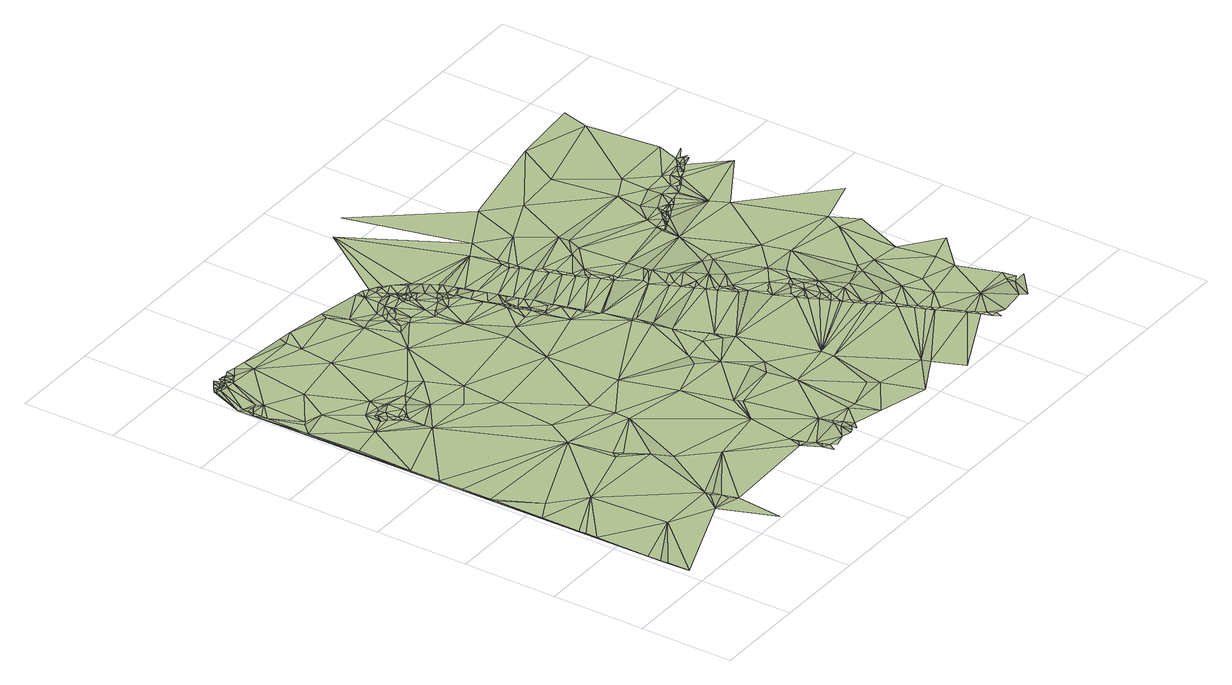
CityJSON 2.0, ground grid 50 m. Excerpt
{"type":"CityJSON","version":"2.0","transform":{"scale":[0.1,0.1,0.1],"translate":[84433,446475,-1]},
"CityObjects":{
"terrain1":{"type":"TINRelief","geometry":[{"type":"CompositeSurface","lod":"1","boundaries":[[[0,1,2]],[[0,2,3]],[[4,3,5]],[[0,6,1]],[[6,2,1]],[[4,5,7]],[[6,3,2]],[[4,8,3]],[[6,5,3]],[[9,8,4]],[[10,7,5]],[[10,4,7]],[[10,9,4]],[[11,8,9]],[[0,12,6]],[[13,14,8]],[[11,13,8]],[[10,5,6]],[[3,8,15]],[[10,11,9]],[[14,16,17]],[[14,15,8]],[[14,17,15]],[[10,6,18]],[[19,14,13]],[[11,19,13]],[[20,21,17]],[[18,6,12]],[[19,16,14]],[[16,22,17]],[[20,17,23]],[[17,21,15]],[[10,19,11]],[[24,25,12]],[[20,23,21]],[[25,26,12]],[[26,27,12]],[[18,12,28]],[[27,28,12]],[[29,21,30]],[[29,15,21]],[[22,23,17]],[[25,27,26]],[[31,18,28]],[[31,28,27]],[[29,32,15]],[[33,10,18]],[[30,21,34]],[[29,30,35]],[[32,36,15]],[[36,37,15]],[[21,23,34]],[[38,39,15]],[[37,38,15]],[[19,22,16]],[[38,40,39]],[[35,30,34]],[[29,41,32]],[[42,37,36]],[[29,35,41]],[[42,38,37]],[[41,36,32]],[[42,40,38]],[[43,19,10]],[[33,43,10]],[[41,42,36]],[[44,40,42]],[[45,39,40]],[[44,42,41]],[[46,34,23]],[[47,48,39]],[[49,23,50]],[[45,47,39]],[[46,23,49]],[[51,27,25]],[[44,52,40]],[[53,23,22]],[[51,18,31]],[[51,31,27]],[[54,50,23]],[[55,35,34]],[[54,23,53]],[[55,41,35]],[[52,45,40]],[[49,50,56]],[[57,48,47]],[[44,41,58]],[[46,49,59]],[[49,56,59]],[[45,57,47]],[[57,60,48]],[[61,56,50]],[[61,50,62]],[[54,62,50]],[[63,33,18]],[[64,57,45]],[[65,61,62]],[[65,62,54]],[[66,60,57]],[[54,53,67]],[[68,59,56]],[[64,66,57]],[[61,68,56]],[[52,64,45]],[[44,58,52]],[[69,46,59]],[[70,34,46]],[[71,43,72]],[[66,73,60]],[[65,54,74]],[[65,68,61]],[[54,67,74]],[[75,66,64]],[[71,19,43]],[[68,69,59]],[[76,60,73]],[[52,77,64]],[[33,72,43]],[[78,71,72]],[[79,73,66]],[[65,74,80]],[[77,75,64]],[[63,18,51]],[[74,67,80]],[[75,79,66]],[[69,81,46]],[[79,76,73]],[[33,78,72]],[[82,77,52]],[[55,34,70]],[[65,83,68]],[[82,75,77]],[[82,79,75]],[[65,80,83]],[[53,22,84]],[[85,76,79]],[[58,82,52]],[[82,85,79]],[[70,46,81]],[[68,86,69]],[[67,53,84]],[[87,22,19]],[[58,88,82]],[[89,85,82]],[[68,83,86]],[[69,86,81]],[[88,89,82]],[[90,58,41]],[[67,84,80]],[[90,41,55]],[[89,91,85]],[[92,88,58]],[[80,93,83]],[[92,89,88]],[[81,86,94]],[[95,91,89]],[[70,81,94]],[[92,95,89]],[[96,92,58]],[[86,83,93]],[[96,95,92]],[[80,84,93]],[[51,25,97]],[[98,95,99]],[[100,84,22]],[[96,99,95]],[[101,71,78]],[[101,19,71]],[[86,102,94]],[[103,99,96]],[[90,96,58]],[[70,94,102]],[[86,93,102]],[[87,104,22]],[[101,78,33]],[[104,100,22]],[[101,33,63]],[[103,96,105]],[[84,106,93]],[[106,102,93]],[[90,105,96]],[[107,55,70]],[[108,87,19]],[[70,102,109]],[[90,110,105]],[[107,90,55]],[[84,111,106]],[[101,108,19]],[[112,84,100]],[[111,102,106]],[[63,51,113]],[[107,70,109]],[[114,104,87]],[[112,100,104]],[[111,109,102]],[[112,111,84]],[[51,97,115]],[[101,63,113]],[[108,114,87]],[[90,116,110]],[[107,117,90]],[[51,115,113]],[[118,119,97]],[[120,121,97]],[[115,97,121]],[[119,120,97]],[[122,118,123]],[[120,115,121]],[[124,119,118]],[[122,124,118]],[[90,117,116]],[[122,119,124]],[[110,116,125]],[[126,119,122]],[[111,127,109]],[[126,122,128]],[[127,107,109]],[[112,127,111]],[[101,129,108]],[[130,115,120]],[[130,120,119]],[[112,104,131]],[[108,132,114]],[[114,131,104]],[[126,133,119]],[[101,113,129]],[[130,113,115]],[[134,116,117]],[[135,117,107]],[[126,136,137]],[[130,119,133]],[[134,125,116]],[[126,137,133]],[[136,138,137]],[[129,132,108]],[[138,139,137]],[[135,107,127]],[[139,140,137]],[[141,113,130]],[[140,133,137]],[[142,143,139]],[[114,132,131]],[[144,113,145]],[[141,145,113]],[[146,130,133]],[[144,129,113]],[[134,117,147]],[[140,146,133]],[[139,143,140]],[[112,148,127]],[[141,144,145]],[[147,117,135]],[[149,130,146]],[[112,131,148]],[[149,146,140]],[[143,149,140]],[[135,127,150]],[[151,149,143]],[[134,147,152]],[[141,130,153]],[[127,154,150]],[[155,132,129]],[[156,144,141]],[[157,129,144]],[[153,130,149]],[[147,135,158]],[[135,150,159]],[[151,160,149]],[[135,161,158]],[[147,158,152]],[[135,159,161]],[[127,162,154]],[[159,150,163]],[[148,162,127]],[[150,154,163]],[[153,149,160]],[[158,161,164]],[[165,159,163]],[[165,163,154]],[[161,159,166]],[[156,141,153]],[[155,167,132]],[[157,155,129]],[[161,166,164]],[[165,168,159]],[[169,144,156]],[[170,148,131]],[[168,166,159]],[[165,154,171]],[[169,157,144]],[[151,172,160]],[[173,131,132]],[[152,158,174]],[[165,175,168]],[[165,171,175]],[[158,164,176]],[[154,177,171]],[[178,164,166]],[[178,166,168]],[[154,162,177]],[[179,153,160]],[[180,168,175]],[[170,162,148]],[[181,175,171]],[[178,168,180]],[[181,180,175]],[[178,182,164]],[[158,176,174]],[[177,162,183]],[[184,171,177]],[[185,132,167]],[[179,160,172]],[[178,180,181]],[[170,131,186]],[[187,172,151]],[[181,171,184]],[[157,167,155]],[[182,176,164]],[[177,183,188]],[[189,156,153]],[[183,162,190]],[[184,177,188]],[[178,181,191]],[[189,169,156]],[[192,181,184]],[[178,193,182]],[[189,157,169]],[[183,190,188]],[[170,194,162]],[[191,181,192]],[[182,195,176]],[[178,191,193]],[[196,192,184]],[[184,188,197]],[[185,173,132]],[[182,193,195]],[[157,198,167]],[[199,174,176]],[[173,186,131]],[[200,190,162]],[[201,196,184]],[[188,190,197]],[[202,191,192]],[[203,176,195]],[[196,202,192]],[[204,153,179]],[[201,184,197]],[[205,199,176]],[[170,206,207]],[[202,208,191]],[[209,193,191]],[[170,207,194]],[[208,209,191]],[[210,202,196]],[[211,195,193]],[[212,205,176]],[[203,212,176]],[[210,196,201]],[[213,189,153]],[[214,162,194]],[[215,208,202]],[[211,203,195]],[[214,200,162]],[[215,202,210]],[[209,211,193]],[[216,197,190]],[[170,186,206]],[[217,208,215]],[[218,209,208]],[[204,179,172]],[[218,208,217]],[[218,211,209]],[[219,157,189]],[[215,210,220]],[[221,216,190]],[[222,201,197]],[[210,201,223]],[[217,215,220]],[[224,205,212]],[[225,203,211]],[[222,197,216]],[[218,217,226]],[[210,223,220]],[[217,220,226]],[[227,212,203]],[[221,190,228]],[[157,229,198]],[[198,230,167]],[[231,201,222]],[[231,223,201]],[[207,206,232]],[[200,228,190]],[[207,233,194]],[[227,224,212]],[[225,227,203]],[[234,222,216]],[[207,232,233]],[[226,220,235]],[[213,153,204]],[[221,234,216]],[[218,236,211]],[[220,223,235]],[[187,237,172]],[[225,211,236]],[[231,235,223]],[[230,185,167]],[[238,224,227]],[[186,239,206]],[[240,218,226]],[[221,241,234]],[[242,222,234]],[[232,206,243]],[[225,238,227]],[[243,206,239]],[[219,229,157]],[[242,231,222]],[[194,233,244]],[[221,228,245]],[[232,246,233]],[[240,226,235]],[[214,194,247]],[[221,248,241]],[[225,236,238]],[[194,244,247]],[[221,245,248]],[[242,234,241]],[[214,249,200]],[[244,233,250]],[[240,236,218]],[[233,246,250]],[[200,251,228]],[[252,232,243]],[[252,243,239]],[[232,253,246]],[[249,251,200]],[[214,247,249]],[[251,245,228]],[[252,253,232]],[[250,246,253]],[[254,241,248]],[[242,241,254]],[[186,255,239]],[[256,235,231]],[[247,244,257]],[[244,250,257]],[[213,219,189]],[[258,238,236]],[[259,231,242]],[[204,172,237]],[[252,239,255]],[[198,229,260]],[[198,260,230]],[[240,235,256]],[[261,245,251]],[[262,248,245]],[[240,263,236]],[[252,264,253]],[[265,251,249]],[[186,266,267]],[[250,253,268]],[[247,269,249]],[[186,267,255]],[[173,270,186]],[[254,248,262]],[[271,266,186]],[[272,242,254]],[[258,236,263]],[[250,273,257]],[[259,256,231]],[[247,257,269]],[[270,271,186]],[[252,274,264]],[[240,256,263]],[[252,255,274]],[[261,262,245]],[[187,275,237]],[[276,185,230]],[[229,277,260]],[[278,259,242]],[[264,279,253]],[[230,260,277]],[[250,268,273]],[[261,251,265]],[[268,253,279]],[[185,280,173]],[[219,277,229]],[[272,278,242]],[[265,249,269]],[[256,258,263]],[[254,262,281]],[[276,280,185]],[[272,254,281]],[[257,282,283]],[[269,257,283]],[[257,273,282]],[[280,284,173]],[[285,267,266]],[[284,270,173]],[[255,267,286]],[[271,287,266]],[[285,266,287]],[[274,255,286]],[[264,274,288]],[[285,286,267]],[[289,256,259]],[[264,288,279]],[[285,287,271]],[[289,259,278]],[[274,286,288]],[[290,262,261]],[[273,268,291]],[[268,279,291]],[[289,278,272]],[[261,265,292]],[[269,283,282]],[[290,281,262]],[[282,273,291]],[[290,261,292]],[[292,265,269]],[[293,224,238]],[[293,238,258]],[[294,258,256]],[[295,292,269]],[[288,296,279]],[[288,286,297]],[[298,291,279]],[[285,299,286]],[[300,269,282]],[[301,271,270]],[[302,282,291]],[[294,256,289]],[[303,290,292]],[[285,271,301]],[[276,230,304]],[[230,277,305]],[[280,306,284]],[[294,289,272]],[[284,306,270]],[[294,272,281]],[[276,307,280]],[[294,281,290]],[[219,308,277]],[[213,309,219]],[[213,204,310]],[[204,237,311]],[[293,258,294]],[[295,269,300]],[[295,303,292]],[[300,282,302]],[[302,291,298]],[[296,298,279]],[[288,297,296]],[[299,297,286]],[[285,312,299]],[[294,290,303]],[[285,301,312]],[[301,270,313]],[[275,314,237]],[[270,306,313]],[[280,307,306]],[[230,305,304]],[[276,315,307]],[[316,275,317]],[[276,304,315]],[[277,318,305]],[[277,308,318]],[[219,319,308]],[[219,320,319]],[[295,300,321]],[[219,309,320]],[[321,300,302]],[[295,322,303]],[[295,321,322]],[[213,323,309]],[[324,302,298]],[[325,298,296]],[[213,326,323]],[[296,297,327]],[[324,298,325]],[[325,296,327]],[[213,328,326]],[[322,329,303]],[[299,330,297]],[[213,331,328]],[[294,303,329]],[[213,332,331]],[[299,333,330]],[[299,312,333]],[[213,334,332]],[[312,301,335]],[[204,336,310]],[[213,310,334]],[[327,297,337]],[[330,337,297]],[[333,312,338]],[[312,335,338]],[[204,311,336]],[[335,301,338]],[[301,339,338]],[[301,313,339]],[[333,337,330]],[[293,294,340]],[[333,338,337]],[[306,307,341]],[[340,294,329]],[[324,325,342]],[[325,327,342]],[[341,307,343]],[[315,343,307]],[[237,344,311]],[[304,345,315]],[[313,306,346]],[[237,347,344]],[[237,314,347]],[[305,348,304]],[[322,321,349]],[[339,313,350]],[[327,337,342]],[[351,306,341]],[[352,305,318]],[[353,315,345]],[[339,354,338]],[[322,349,329]],[[353,345,304]],[[316,314,275]],[[353,304,348]],[[352,318,355]],[[321,302,356]],[[357,341,343]],[[358,318,308]],[[324,356,302]],[[355,318,358]],[[338,354,337]],[[358,308,359]],[[351,346,306]],[[315,360,343]],[[359,308,319]],[[361,316,317]],[[358,359,362]],[[355,358,362]],[[313,346,350]],[[357,351,341]],[[363,348,305]],[[353,360,315]],[[352,363,305]],[[359,319,364]],[[362,359,364]],[[319,320,365]],[[339,350,354]],[[340,329,349]],[[352,355,363]],[[357,343,360]],[[353,348,363]],[[309,366,320]],[[351,350,346]],[[367,355,362]],[[323,368,309]],[[319,365,369]],[[326,370,323]],[[364,319,369]],[[367,362,364]],[[324,342,356]],[[365,320,369]],[[337,371,342]],[[372,320,366]],[[353,363,360]],[[328,373,326]],[[354,371,337]],[[374,366,309]],[[374,309,368]],[[367,363,355]],[[374,368,323]],[[331,375,328]],[[374,323,370]],[[331,332,375]],[[376,370,326]],[[376,326,373]],[[321,356,349]],[[332,334,377]],[[378,373,328]],[[375,378,328]],[[334,379,377]],[[372,380,320]],[[374,372,366]],[[334,310,379]],[[320,380,369]],[[376,374,370]],[[379,310,381]],[[310,336,381]],[[376,373,378]],[[357,382,351]],[[381,336,383]],[[375,332,384]],[[357,360,382]],[[336,311,385]],[[336,385,383]],[[332,377,384]],[[374,386,372]],[[387,385,311]],[[377,379,384]],[[344,387,311]],[[372,386,380]],[[376,388,374]],[[375,384,378]],[[363,382,360]],[[367,364,389]],[[376,378,388]],[[344,390,387]],[[364,369,389]],[[344,347,390]],[[391,379,381]],[[342,371,392]],[[393,386,374]],[[394,340,395]],[[347,314,396]],[[390,347,397]],[[347,396,397]],[[391,381,383]],[[396,314,397]],[[393,374,388]],[[398,397,314]],[[391,383,385]],[[369,380,399]],[[367,400,363]],[[401,398,314]],[[380,386,399]],[[342,392,356]],[[401,314,316]],[[378,402,388]],[[393,399,386]],[[351,403,350]],[[340,349,395]],[[378,384,402]],[[404,401,316]],[[379,405,384]],[[361,404,316]],[[393,388,402]],[[391,405,379]],[[406,385,387]],[[354,350,403]],[[407,404,361]],[[408,407,361]],[[406,387,390]],[[389,369,399]],[[393,402,399]],[[363,400,382]],[[409,407,408]],[[409,408,410]],[[411,390,397]],[[411,397,398]],[[367,389,400]],[[406,391,385]],[[402,384,405]],[[409,412,407]],[[402,413,399]],[[414,398,401]],[[351,382,403]],[[414,401,404]],[[389,399,413]],[[354,415,371]],[[406,390,411]],[[414,404,407]],[[400,416,382]],[[412,414,407]],[[414,411,398]],[[417,402,405]],[[418,349,356]],[[419,405,391]],[[371,420,392]],[[419,391,406]],[[403,382,416]],[[402,421,413]],[[354,403,422]],[[395,349,418]],[[423,400,389]],[[389,413,421]],[[406,411,424]],[[425,414,412]],[[354,422,415]],[[419,417,405]],[[423,416,400]],[[417,421,402]],[[356,392,426]],[[415,420,371]],[[423,403,416]],[[423,389,421]],[[419,406,427]],[[406,424,427]],[[419,428,417]],[[429,411,414]],[[417,428,421]],[[429,424,411]],[[425,430,414]],[[403,431,422]],[[419,427,428]],[[432,433,425]],[[418,356,426]],[[431,415,422]],[[403,434,431]],[[392,420,426]],[[435,414,430]],[[436,415,431]],[[425,433,430]],[[436,431,434]],[[437,414,435]],[[436,438,415]],[[403,439,434]],[[437,429,414]],[[436,434,438]],[[440,427,424]],[[438,441,415]],[[441,420,415]],[[432,442,433]],[[434,443,438]],[[433,435,430]],[[438,443,441]],[[440,424,429]],[[434,439,443]],[[428,444,421]],[[445,435,433]],[[443,446,441]],[[447,403,423]],[[441,448,420]],[[428,427,444]],[[445,437,435]],[[443,439,446]],[[441,446,448]],[[449,423,421]],[[450,395,418]],[[439,451,446]],[[448,452,420]],[[448,446,451]],[[453,439,403]],[[440,454,427]],[[420,452,455]],[[439,456,451]],[[448,451,457]],[[451,456,457]],[[426,420,455]],[[448,457,458]],[[439,459,456]],[[418,426,460]],[[448,458,452]],[[454,444,427]],[[457,456,459]],[[457,461,458]],[[458,462,452]],[[457,459,461]],[[447,453,403]],[[458,461,462]],[[463,440,429]],[[453,459,439]],[[449,421,444]],[[464,452,462]],[[465,461,459]],[[466,455,452]],[[465,462,461]],[[449,447,423]],[[463,454,440]],[[464,462,465]],[[464,466,452]],[[467,426,455]],[[465,459,453]],[[450,418,460]],[[464,465,468]],[[464,468,469]],[[465,470,468]],[[466,467,455]],[[464,469,466]],[[468,470,469]],[[465,453,470]],[[454,471,444]],[[472,460,426]],[[470,473,469]],[[470,453,473]],[[469,473,466]],[[472,426,467]],[[473,474,466]],[[453,474,473]],[[471,449,444]],[[475,467,466]],[[474,475,466]],[[453,476,474]],[[474,477,475]],[[474,476,477]],[[472,467,478]],[[475,478,467]],[[453,479,476]],[[475,477,480]],[[477,476,480]],[[475,480,481]],[[481,480,476]],[[482,447,449]],[[475,481,483]],[[481,476,479]],[[484,453,447]],[[475,483,478]],[[481,479,483]],[[485,460,472]],[[483,479,486]],[[484,479,453]],[[479,487,486]],[[483,486,488]],[[483,489,478]],[[485,450,460]],[[486,487,488]],[[490,472,478]],[[483,488,489]],[[488,487,491]],[[491,487,492]],[[488,491,493]],[[488,493,489]],[[494,478,489]],[[491,492,493]],[[492,487,495]],[[484,487,479]],[[492,495,493]],[[489,493,496]],[[493,495,496]],[[494,489,496]],[[497,496,495]],[[490,478,494]],[[484,495,487]],[[497,498,496]],[[497,495,499]],[[485,472,490]],[[494,496,498]],[[497,499,498]],[[494,498,500]],[[500,498,501]],[[494,500,502]],[[485,503,450]]]}]}
},
"vertices":[
[32,90,17],[32,210,16],[30,250,14],[29,320,14],[25,710,16],[26,610,16],[322,410,15],[27,670,16],[20,1180,18],[23,920,14],[299,830,18],[141,980,14],[545,290,19],[20,1210,17],[19,1370,17],[5,2540,10],[21,1500,17],[17,1660,15],[635,410,16],[637,1190,16],[27,1960,16],[16,2240,15],[387,1790,15],[207,1990,14],[658,0,17],[681,250,19],[658,290,16],[659,330,18],[637,380,13],[25,2480,11],[75,2300,12],[658,380,13],[26,2510,11],[770,810,18],[185,2280,18],[95,2310,15],[26,2560,12],[27,2560,12],[26,2590,10],[4,2630,11],[27,2620,11],[113,2560,9],[71,2590,9],[658,930,17],[93,2590,11],[95,2790,15],[300,2110,15],[72,2800,16],[71,2810,17],[296,2020,15],[319,2000,15],[974,540,17],[139,2780,17],[387,1830,12],[365,1940,15],[293,2450,15],[320,2050,23],[95,2810,17],[185,2780,17],[319,2070,15],[95,2830,18],[341,2010,23],[341,1980,15],[817,710,14],[116,2800,17],[364,1970,23],[115,2810,17],[387,1920,15],[363,2040,23],[365,2080,15],[413,2160,16],[681,960,16],[683,920,21],[115,2840,24],[387,1940,23],[140,2810,17],[138,2860,23],[139,2800,17],[706,920,16],[140,2830,18],[408,1950,22],[386,2100,15],[162,2810,17],[432,1990,22],[549,1910,14],[162,2830,17],[429,2070,21],[724,1340,13],[184,2800,17],[184,2830,17],[342,2770,16],[184,2860,10],[207,2800,17],[477,2000,21],[431,2090,15],[207,2840,17],[238,2810,17],[1223,270,19],[205,2860,8],[229,2850,9],[637,1780,17],[974,1070,15],[544,2050,19],[250,2860,15],[745,1640,19],[297,2850,14],[544,2020,15],[591,2500,15],[975,1150,16],[656,2110,17],[364,2840,14],[702,2050,14],[771,1870,17],[1288,590,16],[961,1280,18],[1244,340,17],[612,2770,14],[612,2680,15],[1266,170,23],[1289,220,18],[1265,260,18],[1243,290,22],[1313,160,17],[1289,120,16],[1290,190,24],[635,2820,9],[1403,150,16],[892,2270,17],[1334,130,17],[1311,1010,14],[1469,330,18],[1199,1690,15],[1222,1300,16],[1469,240,22],[707,2810,12],[926,2540,16],[1445,130,24],[1468,200,20],[1471,140,24],[1491,160,25],[1513,220,16],[1401,710,16],[1492,130,23],[1535,170,15],[1380,750,15],[1381,730,20],[1493,270,15],[903,2740,15],[1241,1940,16],[1627,270,15],[995,2380,13],[1693,130,14],[926,2780,9],[1689,600,18],[1082,2390,18],[1535,1080,18],[1672,760,12],[1626,990,15],[950,2640,16],[1040,2490,15],[1670,260,18],[994,2560,13],[1218,2170,19],[1040,2410,15],[1062,2560,16],[1062,2460,22],[1062,2530,16],[1580,1140,13],[1085,2510,25],[1671,850,16],[1330,1950,20],[1128,2410,16],[1897,270,13],[1692,1540,13],[1151,2740,12],[1107,2480,23],[1152,2690,14],[1197,2320,16],[1130,2560,26],[1858,320,17],[1129,2520,26],[1150,2520,17],[1152,2610,16],[1220,2320,19],[1218,2390,17],[1714,1440,13],[1534,1780,14],[1963,60,15],[1241,2350,16],[1741,820,12],[1287,2310,22],[1220,2540,27],[1217,2520,17],[1219,2590,26],[1445,2080,21],[1196,2620,16],[1242,2500,17],[1308,2380,16],[1723,1160,14],[1172,2740,8],[1422,2200,23],[1265,2480,16],[1241,2520,17],[1219,2670,14],[1965,580,13],[1197,2730,12],[1488,1910,20],[1420,1960,21],[1242,2550,26],[1241,2570,26],[1265,2500,25],[1242,2620,15],[1220,2710,12],[1966,650,13],[1444,2130,22],[1264,2530,26],[1330,2370,23],[1265,2540,26],[1264,2580,16],[1852,1060,9],[1287,2520,25],[1355,2350,23],[1332,2400,16],[1310,2500,22],[1233,2720,6],[1265,2670,13],[1287,2550,16],[1265,2690,12],[1399,2300,24],[1805,1100,13],[1736,1340,14],[1332,2470,20],[1489,1970,21],[1466,2030,21],[1354,2380,24],[1309,2540,15],[1308,2650,13],[2167,220,13],[1285,2680,8],[1511,1900,15],[1354,2580,13],[1377,2380,24],[1377,2430,14],[1512,1910,20],[1467,2070,22],[1398,2330,24],[1489,2010,21],[1467,2120,15],[1400,2350,14],[1444,2190,15],[1488,2050,15],[1422,2270,14],[1533,1920,14],[1512,2000,15],[1400,2390,15],[1602,1880,13],[1409,2540,8],[1488,2120,15],[1381,2580,7],[1421,2500,12],[1804,1170,13],[1489,2300,13],[1467,2370,13],[1377,2580,12],[1580,1940,13],[1511,2240,13],[1625,1770,13],[1624,1800,13],[1557,2060,13],[1534,2190,8],[1670,1690,12],[1667,1700,8],[1450,2450,12],[1557,2090,13],[1602,1920,13],[2188,180,9],[1737,1450,8],[1819,1160,9],[1444,2460,12],[1579,2020,13],[1713,1530,13],[1469,2400,8],[1555,2120,8],[1534,2140,13],[1710,1550,8],[1648,1780,7],[1623,1860,8],[1647,1770,13],[1607,1930,8],[1445,2470,7],[1488,2350,7],[1570,2070,8],[1507,2290,7],[1511,3110,11],[1737,2490,9],[1757,2280,6],[1849,2040,7],[1871,1980,7],[1827,2100,7],[1894,1920,7],[1781,2240,7],[1939,1810,7],[1803,2170,7],[1758,2320,11],[2096,1460,7],[2118,1410,8],[2007,1660,7],[2050,1570,8],[2187,1270,7],[2298,1020,8],[2443,710,7],[2503,580,6],[1917,1870,8],[2007,1690,16],[2575,420,6],[2073,1520,8],[2639,280,6],[2256,20,8],[2142,1360,7],[2209,1230,16],[2253,1120,8],[1782,2250,13],[1780,2300,13],[2322,970,7],[1826,2140,15],[1850,2080,14],[2344,920,8],[1872,2000,14],[2367,870,7],[1779,2360,11],[1894,1940,15],[2386,830,7],[2389,820,7],[1915,1920,15],[2412,770,6],[1939,1840,16],[2463,670,7],[1939,1980,12],[1962,1830,15],[1961,1800,16],[1829,2540,12],[2050,1590,16],[2006,2090,16],[2075,1560,17],[2535,510,7],[2096,1490,15],[2082,1710,20],[2555,460,7],[2119,1450,17],[1982,2410,13],[2096,1750,17],[2098,1700,22],[2141,1380,15],[2142,1480,16],[2097,1840,12],[2164,1360,17],[2097,2230,13],[2122,1620,18],[2165,1340,16],[2187,1280,16],[2166,1570,22],[2666,220,6],[2187,1330,17],[2218,1460,22],[2208,1320,16],[2254,1150,17],[2300,1050,16],[2257,1390,23],[2322,990,15],[2323,1190,19],[2345,940,15],[2074,2100,13],[2345,1080,16],[2367,890,15],[2368,1020,16],[2389,850,15],[2390,940,15],[2415,790,14],[2411,900,15],[2438,740,14],[2366,1110,16],[2459,690,14],[2310,1560,10],[2480,660,16],[2480,870,18],[2505,600,15],[2366,1080,20],[2526,540,14],[2423,990,19],[2416,1260,21],[2549,500,14],[2548,700,17],[2097,2170,17],[2406,1050,23],[1669,3170,12],[2075,2670,13],[2571,430,7],[2573,440,15],[2593,400,15],[2412,1130,16],[2346,1520,12],[2638,290,12],[2458,1000,21],[2414,1760,17],[2661,250,13],[2525,870,21],[2639,650,21],[2684,200,14],[2686,170,6],[2707,160,15],[2705,130,6],[2684,500,19],[2751,140,14],[2457,1180,16],[2796,310,23],[2434,1900,12],[2367,1560,15],[2639,910,8],[2232,2520,17],[2660,890,9],[2457,1970,14],[2614,1260,16],[2413,1860,18],[2570,1400,18],[2751,610,16],[2886,150,23],[2549,2200,14],[2763,890,16],[2682,930,13],[2933,550,18],[2968,270,10],[2446,1860,4],[2910,120,23],[2985,240,10],[2476,1870,13],[2982,290,12],[2457,1870,18],[3006,330,19],[2480,1880,5],[2543,1900,4],[2954,670,14],[2502,1910,17],[3053,240,18],[2498,1890,5],[2907,1190,19],[3022,260,14],[2523,1910,7],[2796,1730,18],[2545,1950,16],[2953,1280,18],[2631,2780,13],[2547,1920,14],[2570,1990,15],[2748,1820,20],[2911,870,16],[2544,2070,11],[2569,1930,18],[2568,1940,10],[2570,1960,12],[2600,1930,4],[2495,2540,14],[2613,1950,18],[2614,1960,18],[3113,720,13],[2637,1970,8],[2650,1950,4],[2682,2040,15],[2682,2120,11],[2660,1970,18],[2684,1980,6],[2683,1970,16],[3028,1140,15],[2684,2270,14],[2723,1980,18],[2750,1990,4],[2772,2050,12],[2801,2010,14],[2771,2020,18],[2813,2130,14],[2848,2040,18],[2792,2020,5],[2818,2030,18],[3201,1350,19],[2840,2100,15],[3111,1920,17],[2973,2670,13],[2862,2060,5],[2898,2060,18],[2885,2090,17],[2927,2120,16],[3019,2280,11],[2907,2080,6],[2926,2080,5],[2928,2100,8],[2974,2160,15],[2951,2090,18],[2950,2120,11],[2974,2110,14],[2997,2130,18],[3014,2110,18],[2997,2150,13],[3030,2130,14],[3063,2190,14],[3020,2820,8]
]}
